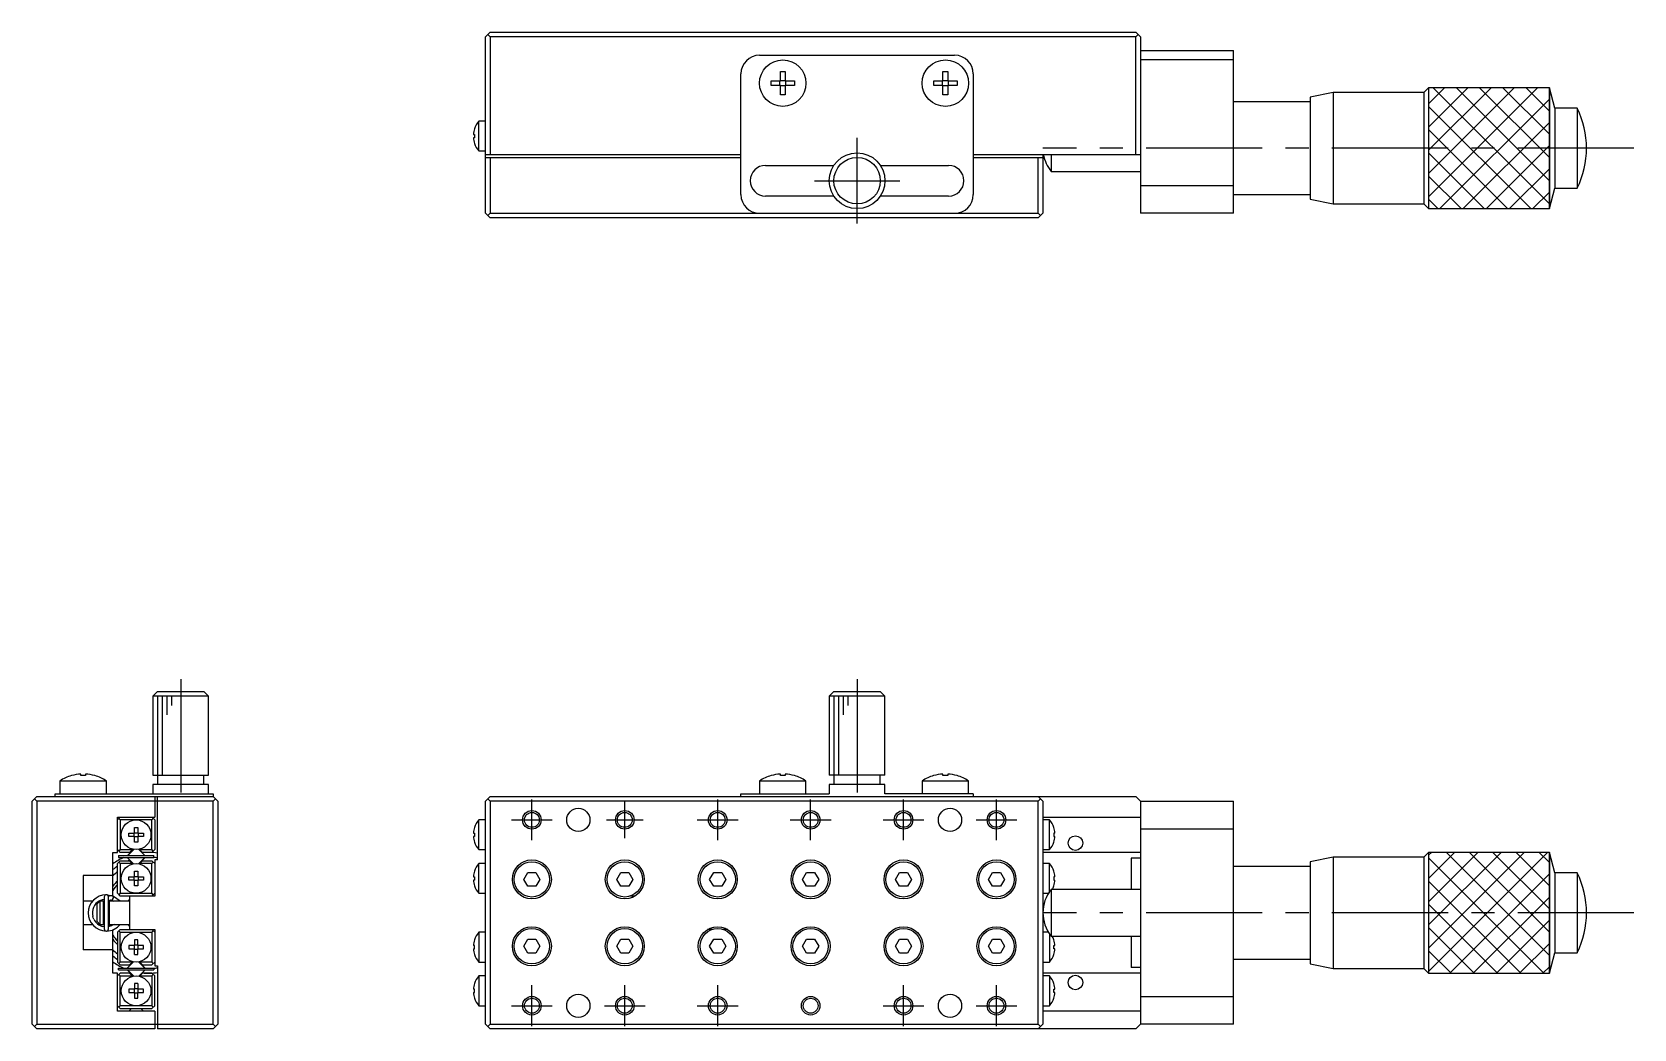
# Model space of a CAD drawing. Extents: x -22 to 394, y 22 to 257.
# Drawn here: x 31.8 to 204.2, y 149.8 to 257.1 of the extents above; entities that cross this region are included whole.
import ezdxf

# ---------------------------------------------------------------- set-up
doc = ezdxf.new("R2010")
doc.units = 0
doc.header["$LTSCALE"] = 10
doc.linetypes.add('CENTER', pattern=[2, 1.25, -0.25, 0.25, -0.25])
doc.layers.get('0').update_dxf_attribs({"linetype": 'CONTINUOUS'})
doc.layers.add('CENTER', color=1, linetype='CENTER')

msp = doc.modelspace()

# ---------------------------------------------------------------- linework, layer by layer
at = {"color": 7, "linetype": 'CONTINUOUS'}
for p, q in [((81.141288, 257.055941), (80.641288, 256.555941)), ((81.141288, 257.055941), (150.641288, 257.055941)), ((151.141288, 256.555941), (150.641288, 257.055941)), ((80.641288, 237.555941), (80.641288, 256.555941)), ((81.141288, 256.555941), (80.891288, 256.805941)), ((81.141288, 256.555941), (81.141288, 243.855941)), ((150.641288, 256.555941), (81.141288, 256.555941)), ((150.891288, 256.805941), (150.641288, 256.555941)), ((150.641288, 243.855941), (150.641288, 256.555941)), ((151.141288, 256.555941), (151.141288, 237.555941)), ((110.141288, 254.555941), (131.141288, 254.555941)), ((151.141288, 255.055941), (161.141288, 255.055941)), ((161.141288, 254.055941), (151.141288, 254.055941)), ((161.141288, 237.555941), (161.141288, 255.055941)), ((108.141288, 239.555941), (108.141288, 252.555941)), ((111.382698, 251.295941), (111.382698, 251.815941)), ((111.382698, 251.815941), (112.381288, 251.815941)), ((112.339913, 251.295941), (112.339913, 251.815941)), ((112.381288, 252.81453), (112.901288, 252.81453)), ((112.381288, 251.815941), (112.381288, 252.81453)), ((112.381288, 251.857316), (112.901288, 251.857316)), ((112.901288, 252.81453), (112.901288, 251.815941)), ((112.901288, 251.815941), (113.899877, 251.815941)), ((112.942662, 251.815941), (112.942662, 251.295941)), ((113.899877, 251.815941), (113.899877, 251.295941)), ((128.882698, 251.295941), (128.882698, 251.815941)), ((128.882698, 251.815941), (129.881288, 251.815941)), ((129.839913, 251.295941), (129.839913, 251.815941)), ((129.881288, 252.81453), (130.401288, 252.81453)), ((129.881288, 251.815941), (129.881288, 252.81453)), ((129.881288, 251.857316), (130.401288, 251.857316)), ((130.401288, 252.81453), (130.401288, 251.815941)), ((130.401288, 251.815941), (131.399877, 251.815941)), ((130.442662, 251.815941), (130.442662, 251.295941)), ((131.399877, 251.815941), (131.399877, 251.295941)), ((133.141288, 252.555941), (133.141288, 239.555941)), ((112.381288, 251.295941), (111.382698, 251.295941)), ((112.381288, 250.297351), (112.381288, 251.295941)), ((112.901288, 251.254566), (112.381288, 251.254566)), ((112.901288, 250.297351), (112.381288, 250.297351)), ((112.901288, 251.295941), (112.901288, 250.297351)), ((113.899877, 251.295941), (112.901288, 251.295941)), ((129.881288, 251.295941), (128.882698, 251.295941)), ((129.881288, 250.297351), (129.881288, 251.295941)), ((130.401288, 251.254566), (129.881288, 251.254566)), ((130.401288, 250.297351), (129.881288, 250.297351)), ((130.401288, 251.295941), (130.401288, 250.297351)), ((131.399877, 251.295941), (130.401288, 251.295941)), ((171.891287, 250.555937), (169.391288, 250.055938)), ((169.391288, 250.055938), (169.391288, 239.055944)), ((171.891287, 250.555937), (171.891287, 238.555945)), ((181.641292, 250.555937), (171.891287, 250.555937)), ((182.141294, 251.05594), (181.641292, 250.555937)), ((181.641292, 250.555937), (181.641292, 238.555945)), ((182.141294, 251.05594), (182.141294, 238.055942)), ((195.141295, 251.05594), (182.141294, 251.05594)), ((195.141295, 251.05594), (195.141295, 238.055942)), ((195.730783, 248.855941), (195.141295, 251.05594)), ((169.391288, 249.555941), (161.141288, 249.555941)), ((195.730783, 248.855941), (195.730783, 240.255941)), ((198.141294, 248.855941), (195.730783, 248.855941)), ((198.141294, 248.855941), (198.141294, 240.255941)), ((79.46868, 246.643807), (79.474564, 246.640938)), ((79.92035, 244.255941), (79.92035, 247.455941)), ((80.641288, 247.455941), (79.92035, 247.455941)), ((79.354281, 246.035941), (79.474564, 246.035941)), ((79.474564, 245.675941), (79.354281, 245.675941)), ((79.474564, 245.070944), (79.46868, 245.068074)), ((79.474564, 246.035941), (79.474564, 245.675941)), ((79.92035, 244.255941), (80.641288, 244.255941)), ((108.141288, 243.855941), (80.641288, 243.855941)), ((80.641288, 243.555941), (108.141288, 243.555941)), ((81.141288, 243.555941), (81.141288, 237.555941)), ((151.141288, 243.855941), (133.141288, 243.855941)), ((133.141288, 243.555941), (140.641288, 243.555941)), ((140.141288, 237.555941), (140.141288, 243.555941)), ((140.641288, 243.855941), (140.641288, 237.555941)), ((141.518797, 243.855941), (141.518797, 242.055945)), ((110.791288, 242.705941), (118.135794, 242.705941)), ((123.146781, 242.705941), (130.491288, 242.705941)), ((141.518797, 242.055945), (151.141288, 242.055945)), ((151.141288, 240.555941), (161.141288, 240.555941)), ((195.141295, 238.055942), (195.730783, 240.255941)), ((195.730783, 240.255941), (198.141294, 240.255941)), ((118.135794, 239.405941), (110.791288, 239.405941)), ((130.491288, 239.405941), (123.146781, 239.405941)), ((161.141288, 239.555941), (169.391288, 239.555941)), ((169.391288, 239.055944), (171.891287, 238.555945)), ((171.891287, 238.555945), (181.641292, 238.555945)), ((181.641292, 238.555945), (182.141294, 238.055942)), ((182.141294, 238.055942), (195.141295, 238.055942)), ((81.141288, 237.055941), (80.641288, 237.555941)), ((80.891288, 237.305941), (81.141288, 237.555941)), ((81.141288, 237.555941), (140.141288, 237.555941)), ((140.141288, 237.055941), (81.141288, 237.055941)), ((140.141288, 237.555941), (140.391288, 237.305941)), ((140.141288, 237.055941), (140.641288, 237.555941)), ((161.141288, 237.555941), (151.141288, 237.555941)), ((45.349973, 186.070216), (44.849973, 185.570216)), ((50.849973, 185.570216), (44.849973, 185.570216)), ((44.849973, 185.570216), (44.849973, 177.070216)), ((45.349973, 186.070216), (50.349973, 186.070216)), ((50.849973, 185.570216), (50.349973, 186.070216)), ((50.849973, 177.070216), (50.849973, 185.570216)), ((118.141288, 186.070216), (117.641288, 185.570216)), ((123.641288, 185.570216), (117.641288, 185.570216)), ((117.641288, 185.570216), (117.641288, 177.070216)), ((118.141288, 186.070216), (123.141288, 186.070216)), ((123.641288, 185.570216), (123.141288, 186.070216)), ((123.641288, 177.070216), (123.641288, 185.570216)), ((34.849973, 176.461873), (39.849973, 176.461873)), ((34.849973, 176.461873), (34.849973, 175.070216)), ((36.091383, 177.032797), (36.08804, 177.039652)), ((37.089973, 177.032797), (37.089973, 177.205169)), ((37.609973, 177.032797), (37.089973, 177.032797)), ((37.609973, 177.205169), (37.609973, 177.032797)), ((38.611906, 177.039652), (38.608562, 177.032797)), ((39.849973, 175.070216), (39.849973, 176.461873)), ((44.849973, 177.070216), (50.849973, 177.070216)), ((50.849973, 176.070216), (44.849973, 176.070216)), ((44.849973, 176.070216), (44.849973, 175.070216)), ((45.349973, 177.070216), (45.349973, 176.070216)), ((50.349973, 176.070216), (50.349973, 177.070216)), ((50.849973, 175.070216), (50.849973, 176.070216)), ((110.141288, 176.461873), (115.141288, 176.461873)), ((110.141288, 176.461873), (110.141288, 175.070216)), ((111.382698, 177.032797), (111.379355, 177.039652)), ((112.381288, 177.032797), (112.381288, 177.205169)), ((112.901288, 177.032797), (112.381288, 177.032797)), ((112.901288, 177.205169), (112.901288, 177.032797)), ((113.90322, 177.039652), (113.899877, 177.032797)), ((115.141288, 175.070216), (115.141288, 176.461873)), ((123.641288, 177.070216), (117.641288, 177.070216)), ((117.641288, 176.070216), (117.641288, 175.070216)), ((123.641288, 176.070216), (117.641288, 176.070216)), ((118.141288, 177.070216), (118.141288, 176.070216)), ((123.141288, 176.070216), (123.141288, 177.070216)), ((123.641288, 175.070216), (123.641288, 176.070216)), ((127.641288, 176.461873), (132.641288, 176.461873)), ((127.641288, 176.461873), (127.641288, 175.070216)), ((128.882698, 177.032797), (128.879355, 177.039652)), ((129.881288, 177.032797), (129.881288, 177.205169)), ((130.401288, 177.032797), (129.881288, 177.032797)), ((130.401288, 177.205169), (130.401288, 177.032797)), ((131.40322, 177.039652), (131.399877, 177.032797)), ((132.641288, 175.070216), (132.641288, 176.461873)), ((32.349973, 174.770216), (31.849973, 174.270216)), ((31.849973, 150.270216), (31.849973, 174.270216)), ((32.099973, 174.520216), (32.349973, 174.270216)), ((32.349973, 174.770216), (51.349973, 174.770216)), ((32.349973, 174.270216), (32.349973, 150.270216)), ((51.349973, 174.270216), (32.349973, 174.270216)), ((34.349973, 174.770216), (34.349973, 175.070216)), ((34.349973, 175.070216), (51.349973, 175.070216)), ((45.049973, 174.770216), (45.049973, 172.570216)), ((45.349973, 167.970216), (45.349973, 174.770216)), ((51.349973, 175.070216), (51.349973, 174.770216)), ((51.849973, 174.270216), (51.349973, 174.770216)), ((51.349973, 174.270216), (51.599973, 174.520216)), ((51.349973, 150.270216), (51.349973, 174.270216)), ((51.849973, 174.270216), (51.849973, 150.270216)), ((80.641288, 174.270216), (81.141288, 174.770216)), ((80.641288, 150.270216), (80.641288, 174.270216)), ((81.141288, 174.270216), (80.891288, 174.520216)), ((81.141288, 174.770216), (150.641288, 174.770216)), ((140.141288, 174.270216), (81.141288, 174.270216)), ((81.141288, 174.270216), (81.141288, 150.270216)), ((108.141288, 174.770216), (108.141288, 175.070216)), ((108.141288, 175.070216), (117.641288, 175.070216)), ((133.141288, 175.070216), (123.641288, 175.070216)), ((133.141288, 175.070216), (133.141288, 174.770216)), ((140.141288, 174.770216), (140.641288, 174.270216)), ((140.391288, 174.520216), (140.141288, 174.270216)), ((140.141288, 150.270216), (140.141288, 174.270216)), ((140.641288, 174.270216), (140.641288, 150.270216)), ((151.141288, 174.270216), (150.641288, 174.770216)), ((151.141288, 174.270216), (161.141288, 174.270216)), ((151.141288, 174.270216), (151.141288, 150.270216)), ((161.141288, 150.270216), (161.141288, 174.270216)), ((41.049973, 172.570216), (45.049973, 172.570216)), ((41.049973, 168.770216), (41.049973, 172.570216)), ((41.049973, 172.270216), (41.349973, 172.570216)), ((41.199973, 172.420216), (41.349973, 172.270216)), ((44.749973, 172.570216), (45.049973, 172.270216)), ((44.749973, 172.270216), (44.899973, 172.420216)), ((140.641288, 172.570216), (151.141288, 172.570216)), ((41.349973, 172.270216), (41.349973, 169.070216)), ((44.749973, 172.270216), (41.349973, 172.270216)), ((42.264976, 170.850216), (42.869973, 170.850216)), ((42.264976, 170.490216), (42.264976, 170.850216)), ((42.834025, 170.490216), (42.834025, 170.850216)), ((42.869973, 171.455213), (43.229973, 171.455213)), ((42.869973, 170.850216), (42.869973, 171.455213)), ((42.869973, 170.886164), (43.229973, 170.886164)), ((43.229973, 171.455213), (43.229973, 170.850216)), ((43.229973, 170.850216), (43.834969, 170.850216)), ((43.26592, 170.850216), (43.26592, 170.490216)), ((43.834969, 170.850216), (43.834969, 170.490216)), ((44.749973, 169.070216), (44.749973, 172.270216)), ((45.049973, 172.270216), (45.049973, 169.070216)), ((79.354281, 170.850216), (79.474564, 170.850216)), ((79.46868, 171.458083), (79.474564, 171.455213)), ((79.474564, 170.850216), (79.474564, 170.490216)), ((80.641288, 172.270216), (79.92035, 172.270216)), ((79.92035, 169.070216), (79.92035, 172.270216)), ((141.362225, 172.270216), (140.641288, 172.270216)), ((141.362225, 169.070216), (141.362225, 172.270216)), ((141.813895, 171.458083), (141.808011, 171.455213)), ((141.928294, 170.850216), (141.808011, 170.850216)), ((141.808011, 170.850216), (141.808011, 170.490216)), ((161.141288, 171.270216), (151.141288, 171.270216)), ((41.049973, 169.070216), (41.349973, 168.770216)), ((41.349973, 169.070216), (41.199973, 168.920216)), ((41.349973, 169.070216), (42.650924, 169.070216)), ((42.764911, 169.095815), (42.148412, 168.479315)), ((42.148412, 168.44396), (42.795099, 169.090647)), ((42.869973, 170.490216), (42.264976, 170.490216)), ((42.350924, 168.770216), (42.69158, 169.110872)), ((42.869973, 169.885219), (42.869973, 170.490216)), ((43.229973, 170.454268), (42.869973, 170.454268)), ((43.229973, 169.885219), (42.869973, 169.885219)), ((43.834969, 170.490216), (43.229973, 170.490216)), ((43.229973, 170.490216), (43.229973, 169.885219)), ((43.951534, 168.479315), (43.335034, 169.095815)), ((43.408366, 169.110872), (43.749017, 168.770212)), ((43.449021, 169.070216), (44.749973, 169.070216)), ((44.899973, 168.920216), (44.749973, 169.070216)), ((45.049973, 169.070216), (44.749973, 168.770216)), ((79.474564, 170.490216), (79.354281, 170.490216)), ((79.474564, 169.885219), (79.46868, 169.88235)), ((79.92035, 169.070216), (80.641288, 169.070216)), ((140.641288, 169.070216), (141.362225, 169.070216)), ((141.808011, 170.490216), (141.928294, 170.490216)), ((141.808011, 169.885219), (141.813895, 169.88235)), ((40.549973, 168.770216), (41.049973, 168.770216)), ((40.549973, 164.06966), (40.549973, 168.770216)), ((41.349973, 167.870216), (41.049973, 167.570216)), ((41.049973, 164.370216), (41.049973, 167.570216)), ((41.149973, 168.420216), (41.149973, 168.220216)), ((41.149973, 168.420216), (44.949973, 168.420216)), ((41.149973, 168.220216), (44.949973, 168.220216)), ((41.199973, 167.720216), (41.349973, 167.570216)), ((42.350924, 168.770216), (41.349973, 168.770216)), ((41.349973, 167.870216), (42.350924, 167.870216)), ((41.349973, 167.570216), (41.349973, 164.370216)), ((42.650924, 167.570216), (41.349973, 167.570216)), ((42.148412, 168.161117), (42.764911, 167.544618)), ((42.69158, 167.52956), (42.350924, 167.870216)), ((43.951534, 168.196472), (43.304847, 167.549785)), ((43.335034, 167.544618), (43.951534, 168.161117)), ((43.349973, 167.559556), (43.349973, 167.541839)), ((43.749017, 167.87022), (43.408366, 167.52956)), ((44.749973, 167.570216), (43.449021, 167.570216)), ((44.749973, 168.770216), (43.749021, 168.770216)), ((43.749021, 167.870216), (44.749973, 167.870216)), ((44.749973, 167.870216), (45.049973, 167.570216)), ((44.749973, 167.570216), (44.899973, 167.720216)), ((44.749973, 164.370216), (44.749973, 167.570216)), ((44.949973, 168.220216), (44.949973, 168.420216)), ((45.049973, 167.970216), (45.049973, 164.070216)), ((45.349973, 167.970216), (45.049973, 167.970216)), ((79.92035, 164.370216), (79.92035, 167.570216)), ((80.641288, 167.570216), (79.92035, 167.570216)), ((151.141288, 168.770216), (140.641288, 168.770216)), ((141.362225, 167.570216), (140.641288, 167.570216)), ((141.362225, 164.370216), (141.362225, 167.570216)), ((151.141288, 168.148991), (150.141288, 168.148991)), ((150.141288, 168.148991), (150.141288, 164.770212)), ((169.391288, 167.270216), (161.141288, 167.270216)), ((171.891287, 168.270212), (169.391288, 167.770213)), ((169.391288, 167.770213), (169.391288, 156.770219)), ((171.891287, 168.270212), (171.891287, 156.27022)), ((181.641292, 168.270212), (171.891287, 168.270212)), ((182.141294, 168.770215), (181.641292, 168.270212)), ((181.641292, 168.270212), (181.641292, 156.27022)), ((182.141294, 168.770215), (182.141294, 155.770217)), ((195.141295, 168.770215), (182.141294, 168.770215)), ((195.141295, 168.770215), (195.141295, 155.770217)), ((195.730783, 166.570216), (195.141295, 168.770215)), ((40.549973, 166.270216), (37.349973, 166.270216)), ((37.349973, 166.270216), (37.349973, 158.270216)), ((42.264976, 166.150216), (42.869973, 166.150216)), ((42.264976, 165.790216), (42.264976, 166.150216)), ((42.869973, 165.790216), (42.264976, 165.790216)), ((42.834025, 165.790216), (42.834025, 166.150216)), ((42.869973, 166.755213), (43.229973, 166.755213)), ((42.869973, 166.150216), (42.869973, 166.755213)), ((42.869973, 166.186164), (43.229973, 166.186164)), ((42.869973, 165.185219), (42.869973, 165.790216)), ((43.229973, 165.754268), (42.869973, 165.754268)), ((43.229973, 166.755213), (43.229973, 166.150216)), ((43.229973, 166.150216), (43.834969, 166.150216)), ((43.229973, 165.790216), (43.229973, 165.185219)), ((43.834969, 165.790216), (43.229973, 165.790216)), ((43.26592, 166.150216), (43.26592, 165.790216)), ((43.834969, 166.150216), (43.834969, 165.790216)), ((79.354281, 166.150216), (79.474564, 166.150216)), ((79.474564, 165.790216), (79.354281, 165.790216)), ((79.46868, 166.758083), (79.474564, 166.755213)), ((79.474564, 166.150216), (79.474564, 165.790216)), ((84.775262, 165.870216), (85.208275, 166.620216)), ((85.208275, 165.120216), (84.775262, 165.870216)), ((85.208275, 166.620216), (86.0743, 166.620216)), ((86.0743, 166.620216), (86.507313, 165.870216)), ((86.507313, 165.870216), (86.0743, 165.120216)), ((94.775262, 165.870216), (95.208275, 166.620216)), ((95.208275, 165.120216), (94.775262, 165.870216)), ((95.208275, 166.620216), (96.0743, 166.620216)), ((96.0743, 166.620216), (96.507313, 165.870216)), ((96.507313, 165.870216), (96.0743, 165.120216)), ((104.775262, 165.870216), (105.208275, 166.620216)), ((105.208275, 165.120216), (104.775262, 165.870216)), ((105.208275, 166.620216), (106.0743, 166.620216)), ((106.0743, 166.620216), (106.507313, 165.870216)), ((106.507313, 165.870216), (106.0743, 165.120216)), ((114.775262, 165.870216), (115.208275, 166.620216)), ((115.208275, 165.120216), (114.775262, 165.870216)), ((115.208275, 166.620216), (116.0743, 166.620216)), ((116.0743, 166.620216), (116.507313, 165.870216)), ((116.507313, 165.870216), (116.0743, 165.120216)), ((124.775262, 165.870216), (125.208275, 166.620216)), ((125.208275, 165.120216), (124.775262, 165.870216)), ((125.208275, 166.620216), (126.0743, 166.620216)), ((126.0743, 166.620216), (126.507313, 165.870216)), ((126.507313, 165.870216), (126.0743, 165.120216)), ((134.775262, 165.870216), (135.208275, 166.620216)), ((135.208275, 165.120216), (134.775262, 165.870216)), ((135.208275, 166.620216), (136.0743, 166.620216)), ((136.0743, 166.620216), (136.507313, 165.870216)), ((136.507313, 165.870216), (136.0743, 165.120216)), ((141.813895, 166.758083), (141.808011, 166.755213)), ((141.928294, 166.150216), (141.808011, 166.150216)), ((141.808011, 166.150216), (141.808011, 165.790216)), ((141.808011, 165.790216), (141.928294, 165.790216)), ((195.730783, 166.570216), (195.730783, 157.970216)), ((198.141294, 166.570216), (195.730783, 166.570216)), ((198.141294, 166.570216), (198.141294, 157.970216)), ((39.618192, 163.980258), (39.618192, 160.530258)), ((40.634181, 164.036291), (39.872671, 164.203738)), ((40.069598, 164.049444), (40.058607, 164.044886)), ((40.068192, 160.530258), (40.068192, 163.980258)), ((40.103062, 164.062036), (40.069598, 164.049444)), ((40.1371, 164.07294), (40.103062, 164.062036)), ((40.17163, 164.082128), (40.1371, 164.07294)), ((40.206567, 164.089578), (40.17163, 164.082128)), ((40.241825, 164.095274), (40.206567, 164.089578)), ((40.277319, 164.0992), (40.241825, 164.095274)), ((40.312962, 164.101348), (40.277319, 164.0992)), ((40.348667, 164.101713), (40.312962, 164.101348)), ((40.384347, 164.100292), (40.348667, 164.101713)), ((40.419916, 164.09709), (40.384347, 164.100292)), ((40.455285, 164.092113), (40.419916, 164.09709)), ((40.49037, 164.085374), (40.455285, 164.092113)), ((40.632924, 164.036892), (40.464843, 163.630534)), ((40.525083, 164.076888), (40.49037, 164.085374)), ((40.55934, 164.066674), (40.525083, 164.076888)), ((40.54568, 163.786676), (40.538295, 163.771087)), ((40.552994, 163.802568), (40.54568, 163.786676)), ((40.560192, 163.818664), (40.552994, 163.802568)), ((40.593055, 164.054758), (40.55934, 164.066674)), ((40.567232, 163.834866), (40.560192, 163.818664)), ((40.574068, 163.851073), (40.567232, 163.834866)), ((40.580659, 163.867185), (40.574068, 163.851073)), ((40.586964, 163.883104), (40.580659, 163.867185)), ((40.592945, 163.898731), (40.586964, 163.883104)), ((40.598565, 163.91397), (40.592945, 163.898731)), ((40.624413, 164.041929), (40.593055, 164.054758)), ((40.603788, 163.928727), (40.598565, 163.91397)), ((40.608583, 163.94291), (40.603788, 163.928727)), ((40.612919, 163.956433), (40.608583, 163.94291)), ((40.616772, 163.969212), (40.612919, 163.956433)), ((40.620116, 163.981168), (40.616772, 163.969212)), ((40.62293, 163.992227), (40.620116, 163.981168)), ((40.622737, 164.04229), (40.625047, 164.041584)), ((40.625199, 164.002322), (40.62293, 163.992227)), ((41.325577, 163.520282), (40.623861, 164.040882)), ((40.625047, 164.041584), (40.626798, 164.039608)), ((40.626907, 164.01139), (40.625199, 164.002322)), ((40.626798, 164.039608), (40.627979, 164.036376)), ((40.628044, 164.019375), (40.626907, 164.01139)), ((40.627979, 164.036376), (40.628582, 164.031906)), ((40.628604, 164.026228), (40.628044, 164.019375)), ((40.628582, 164.031906), (40.628604, 164.026228)), ((40.628737, 164.037566), (40.632924, 164.036892)), ((40.656905, 164.026044), (40.634181, 164.036291)), ((41.049973, 164.370216), (41.349973, 164.070216)), ((41.349973, 164.370216), (41.199973, 164.220216)), ((41.349973, 164.370216), (44.749973, 164.370216)), ((45.049973, 164.070216), (41.349973, 164.070216)), ((42.349973, 164.070216), (42.349973, 160.470216)), ((43.229973, 165.185219), (42.869973, 165.185219)), ((44.899973, 164.220216), (44.749973, 164.370216)), ((44.749973, 164.070216), (45.049973, 164.370216)), ((79.474564, 165.185219), (79.46868, 165.18235)), ((79.92035, 164.370216), (80.641288, 164.370216)), ((86.0743, 165.120216), (85.208275, 165.120216)), ((96.0743, 165.120216), (95.208275, 165.120216)), ((96.722953, 164.070216), (96.249564, 164.070216)), ((96.705353, 164.060108), (96.698247, 164.070248)), ((106.0743, 165.120216), (105.208275, 165.120216)), ((116.0743, 165.120216), (115.208275, 165.120216)), ((126.0743, 165.120216), (125.208275, 165.120216)), ((136.0743, 165.120216), (135.208275, 165.120216)), ((140.641288, 164.370216), (141.236889, 164.370216)), ((141.518797, 164.770212), (141.518797, 159.77022)), ((151.141288, 164.770212), (141.518797, 164.770212)), ((141.808011, 165.185219), (141.813895, 165.18235)), ((38.361767, 163.520216), (37.349973, 163.520216)), ((39.149973, 163.520216), (38.849973, 163.220216)), ((38.849973, 161.320216), (38.849973, 163.220216)), ((39.549973, 163.520216), (39.03555, 163.520216)), ((39.124372, 163.573026), (39.268575, 163.641799)), ((39.149973, 163.520216), (39.149973, 161.020216)), ((39.268575, 163.641799), (39.41925, 163.695015)), ((39.41925, 163.695015), (39.574663, 163.732079)), ((39.549973, 161.020216), (39.549973, 163.520216)), ((39.618192, 163.451997), (39.549973, 163.520216)), ((39.574663, 163.732079), (39.618134, 163.739381)), ((40.149973, 163.520216), (40.068192, 163.438436)), ((40.077393, 163.447731), (40.079616, 163.455709)), ((40.079616, 163.455709), (40.083736, 163.468533)), ((40.083736, 163.468533), (40.08847, 163.481144)), ((40.08847, 163.481144), (40.093808, 163.493512)), ((40.093808, 163.493512), (40.099741, 163.505609)), ((40.099741, 163.505609), (40.106255, 163.517404)), ((40.106255, 163.517404), (40.113337, 163.528871)), ((40.113337, 163.528871), (40.120973, 163.539981)), ((40.120973, 163.539981), (40.129147, 163.550707)), ((40.129147, 163.550707), (40.13784, 163.561023)), ((40.13784, 163.561023), (40.147036, 163.570901)), ((40.147036, 163.570901), (40.156713, 163.580317)), ((40.149973, 163.520216), (40.149973, 161.020216)), ((42.349973, 163.520216), (40.149973, 163.520216)), ((40.156713, 163.580317), (40.166851, 163.589246)), ((40.166851, 163.589246), (40.177427, 163.597663)), ((40.177427, 163.597663), (40.188417, 163.605546)), ((40.188417, 163.605546), (40.199795, 163.612873)), ((40.199795, 163.612873), (40.211536, 163.619623)), ((40.211536, 163.619623), (40.22361, 163.625775)), ((40.22361, 163.625775), (40.235989, 163.631312)), ((40.235989, 163.631312), (40.248642, 163.636216)), ((40.248642, 163.636216), (40.261537, 163.640472)), ((40.261537, 163.640472), (40.274642, 163.644066)), ((40.274642, 163.644066), (40.287921, 163.646986)), ((40.287921, 163.646986), (40.301341, 163.649223)), ((40.301341, 163.649223), (40.314865, 163.650768)), ((40.314865, 163.650768), (40.328456, 163.651615)), ((40.328456, 163.651615), (40.342079, 163.651761)), ((40.342079, 163.651761), (40.355695, 163.651205)), ((40.355695, 163.651205), (40.369267, 163.649947)), ((40.369267, 163.649947), (40.382758, 163.647991)), ((40.382758, 163.647991), (40.396131, 163.645343)), ((40.396131, 163.645343), (40.40935, 163.642011)), ((40.40935, 163.642011), (40.422378, 163.638004)), ((40.422378, 163.638004), (40.435182, 163.633336)), ((40.435182, 163.633336), (40.444211, 163.629585)), ((40.444762, 163.630632), (40.650637, 163.520454)), ((40.448742, 163.629791), (40.445887, 163.629224)), ((40.452125, 163.631627), (40.448742, 163.629791)), ((40.453816, 163.626635), (40.451378, 163.631775)), ((40.456015, 163.634723), (40.452125, 163.631627)), ((40.464843, 163.630534), (40.453816, 163.626635)), ((40.460387, 163.639057), (40.456015, 163.634723)), ((40.465216, 163.644604), (40.460387, 163.639057)), ((40.47047, 163.65133), (40.465216, 163.644604)), ((40.476118, 163.659193), (40.47047, 163.65133)), ((40.482124, 163.668144), (40.476118, 163.659193)), ((40.488453, 163.678129), (40.482124, 163.668144)), ((40.495064, 163.689086), (40.488453, 163.678129)), ((40.501917, 163.700947), (40.495064, 163.689086)), ((40.508969, 163.713639), (40.501917, 163.700947)), ((40.516179, 163.727084), (40.508969, 163.713639)), ((40.523499, 163.741199), (40.516179, 163.727084)), ((40.530887, 163.755897), (40.523499, 163.741199)), ((40.538295, 163.771087), (40.530887, 163.755897)), ((40.549973, 163.520216), (40.549973, 163.579585)), ((37.349973, 161.020216), (38.336193, 161.020216)), ((38.441751, 161.718086), (38.392529, 161.870111)), ((38.506676, 161.572091), (38.441751, 161.718086)), ((38.849973, 161.320216), (39.149973, 161.020216)), ((38.990938, 161.020216), (39.549973, 161.020216)), ((39.618139, 160.771364), (39.476974, 160.799714)), ((39.549973, 161.020216), (39.618192, 161.088436)), ((40.068191, 161.101996), (40.149973, 161.020216)), ((40.696055, 161.019877), (40.068228, 160.771089)), ((40.070313, 161.09959), (40.070274, 161.099907)), ((40.07229, 161.08625), (40.070313, 161.09959)), ((40.074908, 161.073016), (40.07229, 161.08625)), ((40.078162, 161.059919), (40.074908, 161.073016)), ((40.082046, 161.046991), (40.078162, 161.059919)), ((40.086552, 161.034261), (40.082046, 161.046991)), ((40.091671, 161.021758), (40.086552, 161.034261)), ((40.097395, 161.009515), (40.091671, 161.021758)), ((40.103711, 160.997559), (40.097395, 161.009515)), ((40.110606, 160.98592), (40.103711, 160.997559)), ((40.118067, 160.974627), (40.110606, 160.98592)), ((40.126078, 160.963708), (40.118067, 160.974627)), ((40.134622, 160.953192), (40.126078, 160.963708)), ((40.143681, 160.943106), (40.134622, 160.953192)), ((40.153235, 160.933476), (40.143681, 160.943106)), ((40.149973, 161.020216), (42.349973, 161.020216)), ((40.163262, 160.924329), (40.153235, 160.933476)), ((40.173739, 160.91569), (40.163262, 160.924329)), ((40.184643, 160.907582), (40.173739, 160.91569)), ((40.195948, 160.900029), (40.184643, 160.907582)), ((40.207625, 160.893054), (40.195948, 160.900029)), ((40.219647, 160.886675), (40.207625, 160.893054)), ((40.231983, 160.880913), (40.219647, 160.886675)), ((40.244601, 160.875786), (40.231983, 160.880913)), ((40.257469, 160.871308), (40.244601, 160.875786)), ((40.270553, 160.867494), (40.257469, 160.871308)), ((40.283818, 160.864355), (40.270553, 160.867494)), ((40.297228, 160.861903), (40.283818, 160.864355)), ((40.310747, 160.860144), (40.297228, 160.861903)), ((40.324338, 160.859083), (40.310747, 160.860144)), ((40.337963, 160.858725), (40.324338, 160.859083)), ((40.351585, 160.859069), (40.337963, 160.858725)), ((40.365167, 160.860114), (40.351585, 160.859069)), ((40.378672, 160.861857), (40.365167, 160.860114)), ((40.392062, 160.864291), (40.378672, 160.861857)), ((40.405303, 160.867407), (40.392062, 160.864291)), ((40.418359, 160.871197), (40.405303, 160.867407)), ((40.431196, 160.875647), (40.418359, 160.871197)), ((40.444211, 160.88093), (40.431196, 160.875647)), ((40.445887, 160.881291), (40.442527, 160.87967)), ((40.445945, 160.881154), (40.445886, 160.881293)), ((40.549973, 160.930776), (40.549973, 161.020216)), ((40.549973, 155.770216), (40.549973, 160.439616)), ((40.562063, 160.443866), (40.624413, 160.468586)), ((40.619907, 160.468757), (40.622737, 160.468225)), ((40.622737, 160.468225), (40.622354, 160.469121)), ((40.624413, 160.468586), (40.622737, 160.468225)), ((40.624109, 160.469741), (40.637191, 160.475521)), ((40.625238, 160.469065), (40.624413, 160.468586)), ((41.349973, 160.470216), (41.049973, 160.170216)), ((41.349973, 160.470216), (45.049973, 160.470216)), ((45.049973, 160.170216), (44.749973, 160.470216)), ((45.049973, 160.470216), (45.049973, 156.570216)), ((105.033011, 160.470216), (104.559622, 160.470216)), ((104.618144, 160.503913), (104.637483, 160.470366)), ((106.722953, 160.470216), (106.249564, 160.470216)), ((106.664604, 160.470386), (106.679566, 160.496581)), ((41.049973, 160.170216), (41.049973, 156.970216)), ((41.349973, 160.170216), (41.199973, 160.320216)), ((41.349973, 156.970216), (41.349973, 160.170216)), ((41.349973, 160.170216), (44.749973, 160.170216)), ((42.869973, 158.750216), (42.264976, 158.750216)), ((42.264976, 158.750216), (42.264976, 158.390216)), ((42.834025, 158.750216), (42.834025, 158.390216)), ((43.229973, 159.355213), (42.869973, 159.355213)), ((42.869973, 159.355213), (42.869973, 158.750216)), ((43.229973, 158.786164), (42.869973, 158.786164)), ((43.229973, 158.750216), (43.229973, 159.355213)), ((43.834969, 158.750216), (43.229973, 158.750216)), ((43.26592, 158.390216), (43.26592, 158.750216)), ((43.834969, 158.390216), (43.834969, 158.750216)), ((44.899973, 160.320216), (44.749973, 160.170216)), ((44.749973, 160.170216), (44.749973, 156.970216)), ((79.474564, 158.750216), (79.354281, 158.750216)), ((79.474564, 159.355213), (79.46868, 159.358083)), ((79.474564, 158.390216), (79.474564, 158.750216)), ((79.92035, 160.170216), (79.92035, 156.970216)), ((80.641288, 160.170216), (79.92035, 160.170216)), ((84.775262, 158.670216), (85.208275, 159.420216)), ((85.208275, 157.920216), (84.775262, 158.670216)), ((85.208275, 159.420216), (86.0743, 159.420216)), ((86.0743, 159.420216), (86.507313, 158.670216)), ((86.507313, 158.670216), (86.0743, 157.920216)), ((94.775262, 158.670216), (95.208275, 159.420216)), ((95.208275, 157.920216), (94.775262, 158.670216)), ((95.208275, 159.420216), (96.0743, 159.420216)), ((96.0743, 159.420216), (96.507313, 158.670216)), ((96.507313, 158.670216), (96.0743, 157.920216)), ((104.775262, 158.670216), (105.208275, 159.420216)), ((105.208275, 157.920216), (104.775262, 158.670216)), ((105.208275, 159.420216), (106.0743, 159.420216)), ((106.0743, 159.420216), (106.507313, 158.670216)), ((106.507313, 158.670216), (106.0743, 157.920216)), ((114.775262, 158.670216), (115.208275, 159.420216)), ((115.208275, 157.920216), (114.775262, 158.670216)), ((115.208275, 159.420216), (116.0743, 159.420216)), ((116.0743, 159.420216), (116.507313, 158.670216)), ((116.507313, 158.670216), (116.0743, 157.920216)), ((124.775262, 158.670216), (125.208275, 159.420216)), ((125.208275, 157.920216), (124.775262, 158.670216)), ((125.208275, 159.420216), (126.0743, 159.420216)), ((126.0743, 159.420216), (126.507313, 158.670216)), ((126.507313, 158.670216), (126.0743, 157.920216)), ((134.775262, 158.670216), (135.208275, 159.420216)), ((135.208275, 157.920216), (134.775262, 158.670216)), ((135.208275, 159.420216), (136.0743, 159.420216)), ((136.0743, 159.420216), (136.507313, 158.670216)), ((136.507313, 158.670216), (136.0743, 157.920216)), ((141.236885, 160.170216), (140.641288, 160.170216)), ((141.362225, 159.97943), (141.362225, 156.970216)), ((141.518797, 159.77022), (151.141288, 159.77022)), ((141.808011, 159.355213), (141.813895, 159.358083)), ((141.808011, 158.750216), (141.928294, 158.750216)), ((141.808011, 158.390216), (141.808011, 158.750216)), ((150.141288, 159.77022), (150.141288, 156.391441)), ((40.549973, 158.270216), (37.349973, 158.270216)), ((41.349973, 156.670216), (41.049973, 156.970216)), ((41.199973, 156.820216), (41.349973, 156.970216)), ((42.650924, 156.970216), (41.349973, 156.970216)), ((42.764911, 156.995815), (42.148412, 156.379315)), ((42.264976, 158.390216), (42.869973, 158.390216)), ((42.69158, 157.010872), (42.350924, 156.670216)), ((42.869973, 157.785219), (42.869973, 158.390216)), ((42.869973, 158.354268), (43.229973, 158.354268)), ((42.869973, 157.785219), (43.229973, 157.785219)), ((43.229973, 157.785219), (43.229973, 158.390216)), ((43.229973, 158.390216), (43.834969, 158.390216)), ((43.951534, 156.34396), (43.304847, 156.990647)), ((43.951534, 156.379315), (43.335034, 156.995815)), ((43.349973, 156.998593), (43.349973, 156.980876)), ((43.749021, 156.670216), (43.408366, 157.010871)), ((44.749973, 156.970216), (43.449021, 156.970216)), ((44.749973, 156.970216), (44.899973, 156.820216)), ((45.049973, 156.970216), (44.749973, 156.670216)), ((79.354281, 158.390216), (79.474564, 158.390216)), ((79.46868, 157.78235), (79.474564, 157.785219)), ((79.92035, 156.970216), (80.641288, 156.970216)), ((86.0743, 157.920216), (85.208275, 157.920216)), ((96.0743, 157.920216), (95.208275, 157.920216)), ((106.0743, 157.920216), (105.208275, 157.920216)), ((116.0743, 157.920216), (115.208275, 157.920216)), ((126.0743, 157.920216), (125.208275, 157.920216)), ((136.0743, 157.920216), (135.208275, 157.920216)), ((140.641288, 156.970216), (141.362225, 156.970216)), ((141.928294, 158.390216), (141.808011, 158.390216)), ((141.813895, 157.78235), (141.808011, 157.785219)), ((161.141288, 157.270216), (169.391288, 157.270216)), ((195.141295, 155.770217), (195.730783, 157.970216)), ((195.730783, 157.970216), (198.141294, 157.970216)), ((41.049973, 155.770216), (40.549973, 155.770216)), ((41.049973, 151.670216), (41.049973, 155.770216)), ((41.349973, 155.770216), (41.049973, 155.470216)), ((41.149973, 156.120216), (41.149973, 156.320216)), ((41.149973, 156.320216), (44.949973, 156.320216)), ((41.149973, 156.120216), (44.949973, 156.120216)), ((41.349973, 155.470216), (41.199973, 155.620216)), ((41.349973, 156.670216), (42.350924, 156.670216)), ((42.350924, 155.770216), (41.349973, 155.770216)), ((41.349973, 155.470216), (42.650924, 155.470216)), ((41.349973, 152.270216), (41.349973, 155.470216)), ((42.148412, 156.096472), (42.795099, 155.449785)), ((42.148412, 156.061117), (42.764911, 155.444618)), ((42.350924, 155.770216), (42.69158, 155.42956)), ((43.335034, 155.444618), (43.951534, 156.061117)), ((43.408366, 155.42956), (43.749017, 155.77022)), ((43.449021, 155.470216), (44.749973, 155.470216)), ((43.749021, 156.670216), (44.749973, 156.670216)), ((44.749973, 155.770216), (43.749021, 155.770216)), ((45.049973, 155.470216), (44.749973, 155.770216)), ((44.899973, 155.620216), (44.749973, 155.470216)), ((44.749973, 155.470216), (44.749973, 152.270216)), ((44.949973, 156.320216), (44.949973, 156.120216)), ((45.049973, 156.570216), (45.349973, 156.570216)), ((45.049973, 152.270216), (45.049973, 155.470216)), ((45.349973, 156.570216), (45.349973, 149.770216)), ((80.641288, 155.470216), (79.92035, 155.470216)), ((79.92035, 155.470216), (79.92035, 152.270216)), ((151.141288, 155.770216), (140.641288, 155.770216)), ((141.362225, 155.470216), (140.641288, 155.470216)), ((141.362225, 155.470216), (141.362225, 152.270216)), ((151.141288, 156.391441), (150.141288, 156.391441)), ((169.391288, 156.770219), (171.891287, 156.27022)), ((171.891287, 156.27022), (181.641292, 156.27022)), ((181.641292, 156.27022), (182.141294, 155.770217)), ((182.141294, 155.770217), (195.141295, 155.770217)), ((42.869973, 154.050216), (42.264976, 154.050216)), ((42.264976, 154.050216), (42.264976, 153.690216)), ((42.264976, 153.690216), (42.869973, 153.690216)), ((42.834025, 154.050216), (42.834025, 153.690216)), ((43.229973, 154.655213), (42.869973, 154.655213)), ((42.869973, 154.655213), (42.869973, 154.050216)), ((43.229973, 154.086164), (42.869973, 154.086164)), ((42.869973, 153.690216), (42.869973, 153.085219)), ((42.869973, 153.654268), (43.229973, 153.654268)), ((43.229973, 154.655213), (43.229973, 154.050216)), ((43.834969, 154.050216), (43.229973, 154.050216)), ((43.229973, 153.690216), (43.834969, 153.690216)), ((43.229973, 153.085219), (43.229973, 153.690216)), ((43.26592, 153.690216), (43.26592, 154.050216)), ((43.834969, 153.690216), (43.834969, 154.050216)), ((79.474564, 154.050216), (79.354281, 154.050216)), ((79.354281, 153.690216), (79.474564, 153.690216)), ((79.474564, 154.655213), (79.46868, 154.658083)), ((79.474564, 153.690216), (79.474564, 154.050216)), ((141.808011, 154.655213), (141.813895, 154.658083)), ((141.808011, 154.050216), (141.928294, 154.050216)), ((141.808011, 153.690216), (141.808011, 154.050216)), ((141.928294, 153.690216), (141.808011, 153.690216)), ((41.049973, 152.270216), (41.349973, 151.970216)), ((41.199973, 152.120216), (41.349973, 152.270216)), ((44.749973, 152.270216), (41.349973, 152.270216)), ((41.349973, 151.970216), (44.749973, 151.970216)), ((42.549973, 151.970216), (42.249973, 151.670216)), ((42.869973, 153.085219), (43.229973, 153.085219)), ((43.849973, 151.670216), (43.549973, 151.970216)), ((44.749973, 152.270216), (44.899973, 152.120216)), ((44.749973, 151.970216), (45.049973, 152.270216)), ((79.46868, 153.08235), (79.474564, 153.085219)), ((79.92035, 152.270216), (80.641288, 152.270216)), ((140.641288, 152.270216), (141.362225, 152.270216)), ((141.813895, 153.08235), (141.808011, 153.085219)), ((151.141288, 153.270216), (161.141288, 153.270216)), ((31.849973, 150.270216), (32.349973, 149.770216)), ((32.349973, 150.270216), (32.099973, 150.020216)), ((32.349973, 150.270216), (51.349973, 150.270216)), ((45.049973, 151.670216), (41.049973, 151.670216)), ((45.049973, 151.670216), (45.049973, 149.770216)), ((51.599973, 150.020216), (51.349973, 150.270216)), ((51.349973, 149.770216), (51.849973, 150.270216)), ((81.141288, 149.770216), (80.641288, 150.270216)), ((80.891288, 150.020216), (81.141288, 150.270216)), ((81.141288, 150.270216), (140.141288, 150.270216)), ((140.141288, 150.270216), (140.391288, 150.020216)), ((140.641288, 150.270216), (140.141288, 149.770216)), ((151.141288, 151.670216), (140.641288, 151.670216)), ((150.641288, 149.770216), (151.141288, 150.270216)), ((161.141288, 150.270216), (151.141288, 150.270216)), ((45.049973, 149.770216), (32.349973, 149.770216)), ((51.349973, 149.770216), (45.349973, 149.770216)), ((150.641288, 149.770216), (81.141288, 149.770216))]:
    msp.add_line(p, q, dxfattribs=at)
at = {"color": 3, "linetype": 'CONTINUOUS'}
for p, q in [((182.141294, 249.333141), (183.864093, 251.05594)), ((182.141294, 246.833141), (186.364093, 251.05594)), ((182.141294, 244.333141), (188.864093, 251.05594)), ((182.141294, 241.833141), (191.364093, 251.05594)), ((182.141294, 239.333141), (193.864093, 251.05594)), ((182.141294, 251.05594), (182.141294, 238.055942)), ((195.141295, 251.05594), (182.141294, 251.05594)), ((182.640331, 251.05594), (195.141295, 238.554977)), ((185.140331, 251.05594), (195.141295, 241.054977)), ((187.640331, 251.05594), (195.141295, 243.554977)), ((190.140331, 251.05594), (195.141295, 246.054977)), ((192.640331, 251.05594), (195.141295, 248.554977)), ((195.140331, 251.05594), (195.141295, 251.054977)), ((195.141295, 238.055942), (195.141295, 251.05594)), ((182.141294, 249.054978), (193.140329, 238.055942)), ((183.364095, 238.055942), (195.141295, 249.833142)), ((182.141294, 246.554978), (190.640329, 238.055942)), ((185.864095, 238.055942), (195.141295, 247.333142)), ((188.364095, 238.055942), (195.141295, 244.833142)), ((182.141294, 244.054978), (188.140329, 238.055942)), ((182.141294, 241.554978), (185.640329, 238.055942)), ((190.864095, 238.055942), (195.141295, 242.333142)), ((193.364095, 238.055942), (195.141295, 239.833142)), ((182.141294, 239.054978), (183.140329, 238.055942)), ((182.141294, 238.055942), (195.141295, 238.055942)), ((45.349973, 185.570216), (45.349973, 177.070216)), ((45.849973, 185.570216), (45.849973, 177.070216)), ((46.349973, 185.570216), (46.349973, 183.570216)), ((46.849973, 185.570216), (46.849973, 184.570216)), ((118.141288, 185.570216), (118.141288, 177.070216)), ((118.641288, 185.570216), (118.641288, 177.070216)), ((119.141288, 185.570216), (119.141288, 183.570216)), ((119.641288, 185.570216), (119.641288, 184.570216)), ((182.141294, 168.468865), (182.442643, 168.770215)), ((182.141294, 165.968865), (184.942643, 168.770215)), ((182.141294, 163.468865), (187.442643, 168.770215)), ((182.141294, 160.968865), (189.942643, 168.770215)), ((182.141294, 158.468865), (192.442643, 168.770215)), ((182.141294, 155.968865), (194.942643, 168.770215)), ((182.141294, 168.770215), (182.141294, 155.770217)), ((195.141295, 168.770215), (182.141294, 168.770215)), ((182.141294, 168.190703), (194.561779, 155.770217)), ((184.061781, 168.770215), (195.141295, 157.690702)), ((186.561781, 168.770215), (195.141295, 160.190702)), ((189.061781, 168.770215), (195.141295, 162.690702)), ((191.561781, 168.770215), (195.141295, 165.190702)), ((194.061781, 168.770215), (195.141295, 167.690702)), ((195.141295, 155.770217), (195.141295, 168.770215)), ((182.141294, 165.690703), (192.061779, 155.770217)), ((184.442645, 155.770217), (195.141295, 166.468866)), ((186.942645, 155.770217), (195.141295, 163.968866)), ((182.141294, 163.190703), (189.561779, 155.770217)), ((182.141294, 160.690703), (187.061779, 155.770217)), ((189.442645, 155.770217), (195.141295, 161.468866)), ((191.942645, 155.770217), (195.141295, 158.968866)), ((182.141294, 158.190703), (184.561779, 155.770217)), ((182.141294, 155.770217), (195.141295, 155.770217)), ((194.442645, 155.770217), (195.141295, 156.468866))]:
    msp.add_line(p, q, dxfattribs=at)
at = {"color": 7, "linetype": 'CONTINUOUS'}
for centre, radius in [((112.641288, 251.555941), 2.5), ((130.141288, 251.555941), 2.5), ((120.641288, 241.055941), 3), ((120.641288, 241.055941), 2.5), ((85.641288, 172.270216), 0.8), ((90.641288, 172.270216), 1.25), ((95.641288, 172.270216), 0.8), ((105.641288, 172.270216), 0.8), ((115.641288, 172.270216), 0.8), ((125.641288, 172.270216), 0.8), ((130.641288, 172.270216), 1.25), ((135.641288, 172.270216), 0.8), ((43.049973, 170.670216), 1.6), ((144.141288, 169.770216), 0.7835), ((43.049973, 165.970216), 1.6), ((85.641288, 165.870216), 2.1), ((85.641288, 165.870216), 1.9), ((95.641288, 165.870216), 2.1), ((95.641288, 165.870216), 1.9), ((105.641288, 165.870216), 2.1), ((105.641288, 165.870216), 1.9), ((115.641288, 165.870216), 2.1), ((115.641288, 165.870216), 1.9), ((125.641288, 165.870216), 2.1), ((125.641288, 165.870216), 1.9), ((135.641288, 165.870216), 2.1), ((135.641288, 165.870216), 1.9), ((85.641288, 158.670216), 2.1), ((85.641288, 158.670216), 1.9), ((95.641288, 158.670216), 2.1), ((95.641288, 158.670216), 1.9), ((105.641288, 158.670216), 2.1), ((105.641288, 158.670216), 1.9), ((115.641288, 158.670216), 2.1), ((115.641288, 158.670216), 1.9), ((125.641288, 158.670216), 2.1), ((125.641288, 158.670216), 1.9), ((135.641288, 158.670216), 2.1), ((135.641288, 158.670216), 1.9), ((43.049973, 158.570216), 1.6), ((43.049973, 153.870216), 1.6), ((144.141288, 154.770216), 0.7835), ((90.641288, 152.270216), 1.25), ((130.641288, 152.270216), 1.25), ((85.641288, 152.270216), 0.8), ((95.641288, 152.270216), 0.8), ((105.641288, 152.270216), 0.8), ((115.641288, 152.270216), 0.8), ((125.641288, 152.270216), 0.8), ((135.641288, 152.270216), 0.8)]:
    msp.add_circle(centre, radius, dxfattribs=at)
at = {"color": 3, "linetype": 'CONTINUOUS'}
for centre in [(85.641288, 172.270216), (95.641288, 172.270216), (105.641288, 172.270216), (115.641288, 172.270216), (125.641288, 172.270216), (135.641288, 172.270216), (85.641288, 152.270216), (95.641288, 152.270216), (105.641288, 152.270216), (115.641288, 152.270216), (125.641288, 152.270216), (135.641288, 152.270216)]:
    msp.add_circle(centre, 1, dxfattribs=at)
at = {"color": 7, "linetype": 'CONTINUOUS'}
for centre, radius, start, end in [((110.141288, 252.555941), 2, 90, 180), ((131.141288, 252.555941), 2, 0, 90), ((189.396293, 244.555941), 9.745001, 333.816209, 26.183791), ((81.841288, 245.855941), 2.493512, 161.650309, 175.860369), ((81.841288, 245.855941), 2.5, 140.208181, 161.630335), ((81.841288, 245.855941), 2.493512, 184.139631, 198.349691), ((81.841288, 245.855941), 2.5, 198.369665, 219.79182), ((144.641292, 244.555941), 3.999997, 190.078667, 218.682189), ((110.791288, 241.055941), 1.65, 90, 270), ((130.491288, 241.055941), 1.65, 270, 90), ((110.141288, 239.555941), 2, 180, 270), ((131.141288, 239.555941), 2, 270, 0), ((37.349973, 172.720216), 4.5, 106.285843, 123.748989), ((37.349973, 172.720216), 4.492483, 93.317816, 106.26943), ((37.349973, 172.720216), 4.492483, 73.73057, 86.682184), ((37.349973, 172.720216), 4.5, 56.251011, 73.714157), ((112.641288, 172.720216), 4.5, 106.285843, 123.748989), ((112.641288, 172.720216), 4.492483, 93.317816, 106.26943), ((112.641288, 172.720216), 4.492483, 73.73057, 86.682184), ((112.641288, 172.720216), 4.5, 56.251011, 73.714157), ((130.141288, 172.720216), 4.5, 106.285843, 123.748989), ((130.141288, 172.720216), 4.492483, 93.317816, 106.26943), ((130.141288, 172.720216), 4.492483, 73.73057, 86.682184), ((130.141288, 172.720216), 4.5, 56.251011, 73.714157), ((81.841288, 170.670216), 2.493512, 161.650309, 175.860369), ((81.841288, 170.670216), 2.5, 140.208181, 161.630335), ((139.441288, 170.670216), 2.5, 18.369665, 39.791819), ((139.441288, 170.670216), 2.493512, 4.139631, 18.349691), ((81.841288, 170.670216), 2.493512, 184.139631, 198.349691), ((81.841288, 170.670216), 2.5, 198.369665, 219.791819), ((139.441288, 170.670216), 2.5, 320.208181, 341.630335), ((139.441288, 170.670216), 2.493512, 341.650309, 355.860369), ((44.349973, 162.270216), 6.5, 113.739593, 125.775823), ((44.349973, 162.270216), 6, 123.367013, 129.29648), ((42.289833, 168.337894), 0.2, 135, 155.693883), ((42.289833, 168.302538), 0.2, 204.306117, 225), ((42.289833, 168.302538), 0.2, 135, 143.957276), ((44.349973, 162.270216), 6, 109.227885, 111.03947), ((44.349973, 162.270216), 6.5, 81.150117, 95.793553), ((43.810113, 168.337894), 0.2, 24.306117, 45), ((43.810113, 168.302538), 0.2, 315, 335.693883), ((43.810113, 168.337894), 0.2, 315, 323.957276), ((44.349973, 162.270216), 6, 80.405932, 84.26083), ((81.841288, 165.970216), 2.5, 140.208181, 161.630335), ((139.441288, 165.970216), 2.5, 18.369665, 39.791819), ((44.349973, 162.270216), 5.5, 126.869898, 133.702114), ((44.349973, 162.270216), 4.75, 134.006251, 143.130102), ((81.841288, 165.970216), 2.493512, 161.650309, 175.860369), ((81.841288, 165.970216), 2.493512, 184.139631, 198.349691), ((139.441288, 165.970216), 2.493512, 4.139631, 18.349691), ((139.441288, 165.970216), 2.493512, 341.650309, 355.860369), ((189.396293, 162.270214), 9.745001, 333.816215, 26.183798), ((39.843128, 162.255316), 1.948703, 90.739272, 269.16792), ((39.843192, 163.980258), 0.225, 0, 180), ((44.349973, 162.270216), 4.5, 137.166572, 147.612461), ((81.841288, 165.970216), 2.5, 198.369665, 219.791819), ((144.641292, 162.270213), 3.999997, 141.317795, 218.682173), ((139.441288, 165.970216), 2.5, 331.314493, 341.630335), ((39.842527, 162.255677), 1.500385, 118.59706962, 194.89083259), ((44.349973, 162.270216), 2.499996, 143.130225, 149.999947), ((39.843444, 162.255748), 1.501444, 207.08635404, 255.87263611), ((39.843192, 160.530258), 0.225, 180, 0), ((39.842673, 162.255434), 1.948901, 270.886879, 320.668259), ((44.349973, 162.270216), 2.499996, 210.000053, 216.869775), ((44.349973, 162.270216), 4.5, 212.387539, 222.833428), ((44.349973, 162.270216), 4.75, 216.869898, 225.993749), ((81.841288, 158.570216), 2.493512, 161.650309, 175.860369), ((81.841288, 158.570216), 2.5, 140.208181, 161.630335), ((139.441288, 158.570216), 2.5, 18.369665, 28.685507), ((139.441288, 158.570216), 2.493512, 4.139631, 18.349691), ((44.349973, 162.270216), 5.5, 226.297886, 233.130102), ((44.349973, 162.270216), 6, 230.70352, 236.632987), ((44.349973, 162.270216), 6.5, 234.224177, 246.260407), ((81.841288, 158.570216), 2.493512, 184.139631, 198.349691), ((81.841288, 158.570216), 2.5, 198.369665, 219.791819), ((139.441288, 158.570216), 2.5, 320.208181, 341.630335), ((139.441288, 158.570216), 2.493512, 341.650309, 355.860369), ((42.289833, 156.237894), 0.2, 135, 155.693883), ((42.289833, 156.202538), 0.2, 204.306117, 225), ((42.289833, 156.237894), 0.2, 216.042724, 225), ((44.349973, 162.270216), 6, 248.96053, 250.772115), ((44.349973, 162.270216), 6.5, 264.206447, 278.849883), ((43.810113, 156.237894), 0.2, 24.306117, 45), ((43.810113, 156.202538), 0.2, 36.042724, 45), ((43.810113, 156.202538), 0.2, 315, 335.693883), ((44.349973, 162.270216), 6, 275.73917, 279.594068), ((81.841288, 153.870216), 2.5, 140.208181, 161.630335), ((139.441288, 153.870216), 2.5, 18.369665, 39.791819), ((81.841288, 153.870216), 2.493512, 161.650309, 175.860369), ((81.841288, 153.870216), 2.493512, 184.139631, 198.349691), ((139.441288, 153.870216), 2.493512, 4.139631, 18.349691), ((139.441288, 153.870216), 2.493512, 341.650309, 355.860369), ((81.841288, 153.870216), 2.5, 198.369665, 219.791819), ((139.441288, 153.870216), 2.5, 320.208181, 341.630335)]:
    msp.add_arc(centre, radius, start, end, dxfattribs=at)
at = {"color": 3, "linetype": 'CONTINUOUS'}
for radius, start, end in [(4.75, 134.006251, 143.130102), (4.5, 137.166572, 147.612461), (4.5, 212.387539, 222.833428), (4.75, 216.869898, 225.993749)]:
    msp.add_arc((44.349973, 162.270216), radius, start, end, dxfattribs=at)
at = {"layer": 'CENTER', "color": 1, "linetype": 'CENTER'}
for p, q in [((120.641288, 236.455941), (120.641288, 245.655941)), ((204.247788, 244.555941), (140.641288, 244.555941)), ((116.041288, 241.055941), (125.241288, 241.055941)), ((47.849973, 187.420216), (47.849973, 175.220216)), ((120.641288, 187.420216), (120.641288, 175.220216)), ((85.641288, 170.070216), (85.641288, 174.470216)), ((95.641288, 170.310216), (95.641288, 174.230216)), ((105.641288, 170.070216), (105.641288, 174.470216)), ((115.641288, 170.070216), (115.641288, 174.470216)), ((125.641288, 170.070216), (125.641288, 174.470216)), ((135.641288, 170.070216), (135.641288, 174.470216)), ((83.441288, 172.270216), (87.841288, 172.270216)), ((93.681288, 172.270216), (97.601288, 172.270216)), ((103.441288, 172.270216), (107.841288, 172.270216)), ((113.441288, 172.270216), (117.841288, 172.270216)), ((123.441288, 172.270216), (127.841288, 172.270216)), ((133.441288, 172.270216), (137.841288, 172.270216)), ((204.247788, 162.270216), (140.641288, 162.270216)), ((85.641288, 150.070216), (85.641288, 154.470216)), ((95.641288, 150.070216), (95.641288, 154.470216)), ((105.641288, 150.070216), (105.641288, 154.470216)), ((125.641288, 150.070216), (125.641288, 154.470216)), ((135.641288, 150.070216), (135.641288, 154.470216)), ((83.441288, 152.270216), (87.841288, 152.270216)), ((93.441288, 152.270216), (97.841288, 152.270216)), ((103.441288, 152.270216), (107.841288, 152.270216)), ((123.441288, 152.270216), (127.841288, 152.270216)), ((133.441288, 152.270216), (137.841288, 152.270216))]:
    msp.add_line(p, q, dxfattribs=at)

doc.saveas('drawing.dxf')
